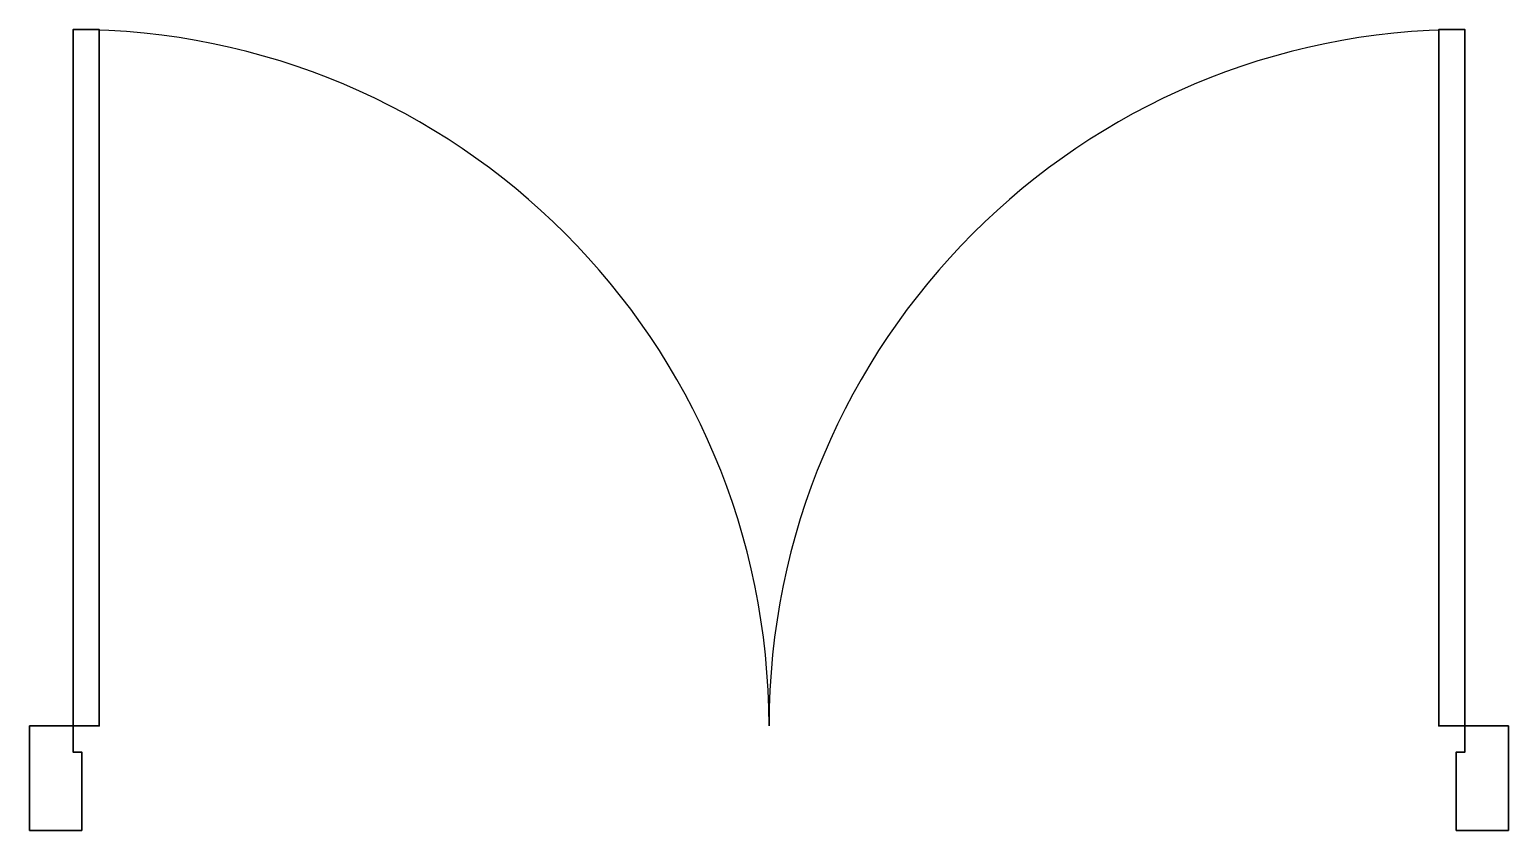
# Model space of a CAD drawing. Header units: millimetres. Extents: x 0 to 1700, y -60 to 860.
import ezdxf

# ---------------------------------------------------------------- set-up
doc = ezdxf.new("R2010")
doc.units = ezdxf.units.MM
for name, color, linetype, lineweight in [('A-DOOR', 111, 'Continuous', 35), ('A-DOOR-JAMB', 111, 'Continuous', 35), ('A-DOOR-SWNG', 111, 'Continuous', 25)]:
    doc.layers.add(name, color=color, linetype=linetype, lineweight=lineweight)

msp = doc.modelspace()

# ---------------------------------------------------------------- linework, layer by layer
at = {"layer": 'A-DOOR'}
for points in [[(50, 60), (50, 860), (80, 860), (80, 60)], [(1650, 60), (1650, 860), (1620, 860), (1620, 60)]]:
    msp.add_lwpolyline(points, close=True, dxfattribs=at)
at = {"layer": 'A-DOOR-JAMB'}
for points in [[(0, -60), (0, 60), (50, 60), (50, 30), (60, 30), (60, -60)], [(1700, -60), (1700, 60), (1650, 60), (1650, 30), (1640, 30), (1640, -60)]]:
    msp.add_lwpolyline(points, close=True, dxfattribs=at)
at = {"layer": 'A-DOOR-SWNG'}
for centre, start, end in [((50, 60), 0, 90), ((1650, 60), 90, 180)]:
    msp.add_arc(centre, 800, start, end, dxfattribs=at)

doc.saveas('drawing.dxf')
